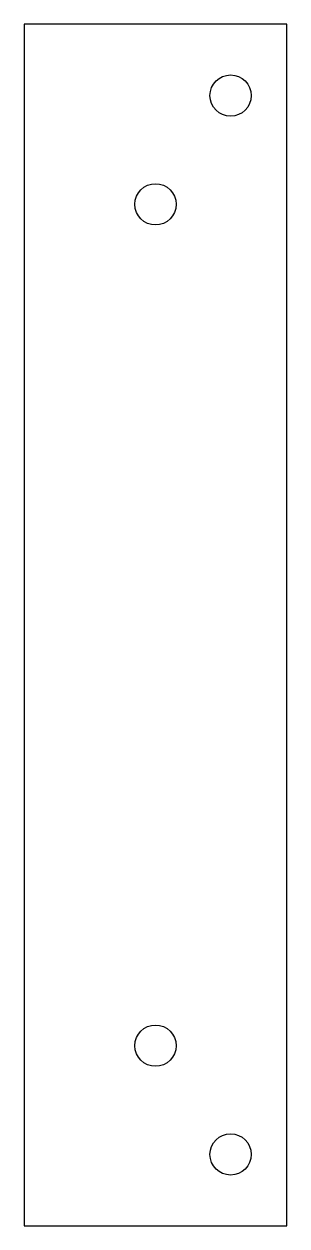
# Model space of a CAD drawing. Header units: millimetres. Extents: x -18 to 18, y -80 to 80.
import ezdxf

# ---------------------------------------------------------------- set-up
doc = ezdxf.new("R2010")
doc.units = ezdxf.units.MM

msp = doc.modelspace()

# ---------------------------------------------------------------- linework, layer by layer
at = {"layer": 'CUT'}
msp.add_lwpolyline([(-17.5, -80), (17.5, -80), (17.5, 80), (-17.5, 80)], close=True, dxfattribs=at)
at = {"layer": 'DRILL'}
for centre in [(10, 70.475), (0, 56), (0, -56), (10, -70.475)]:
    msp.add_circle(centre, 2.75, dxfattribs=at)

doc.saveas('drawing.dxf')
